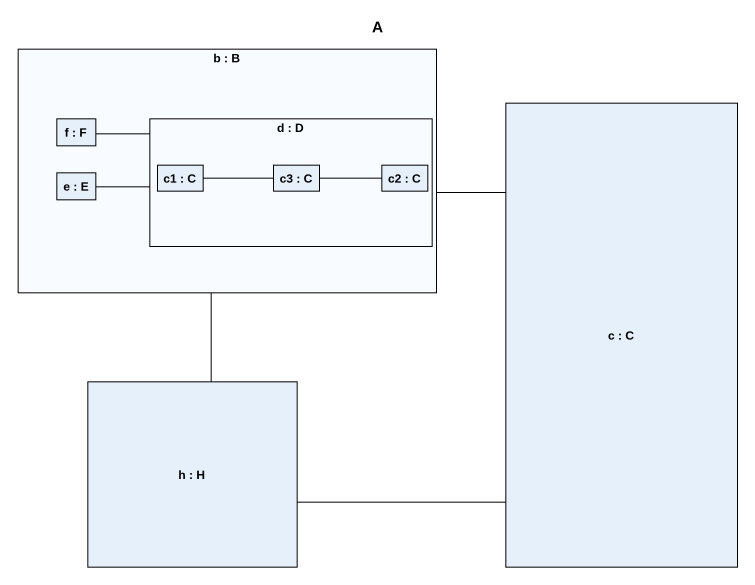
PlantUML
@startuml
title A
rectangle "b : B" as b {
  rectangle "f : F" as f
  rectangle "d : D" as d {
    rectangle "c1 : C" as c1
    rectangle "c3 : C" as c3
    rectangle "c2 : C" as c2
  }
  rectangle "e : E" as e
}
rectangle "c : C" as c
rectangle "h : H" as h
b -right- c
b -- h
d -left- f
d -left- e
c1 -right- c3
c3 -right- c2
h -right- c
@enduml
